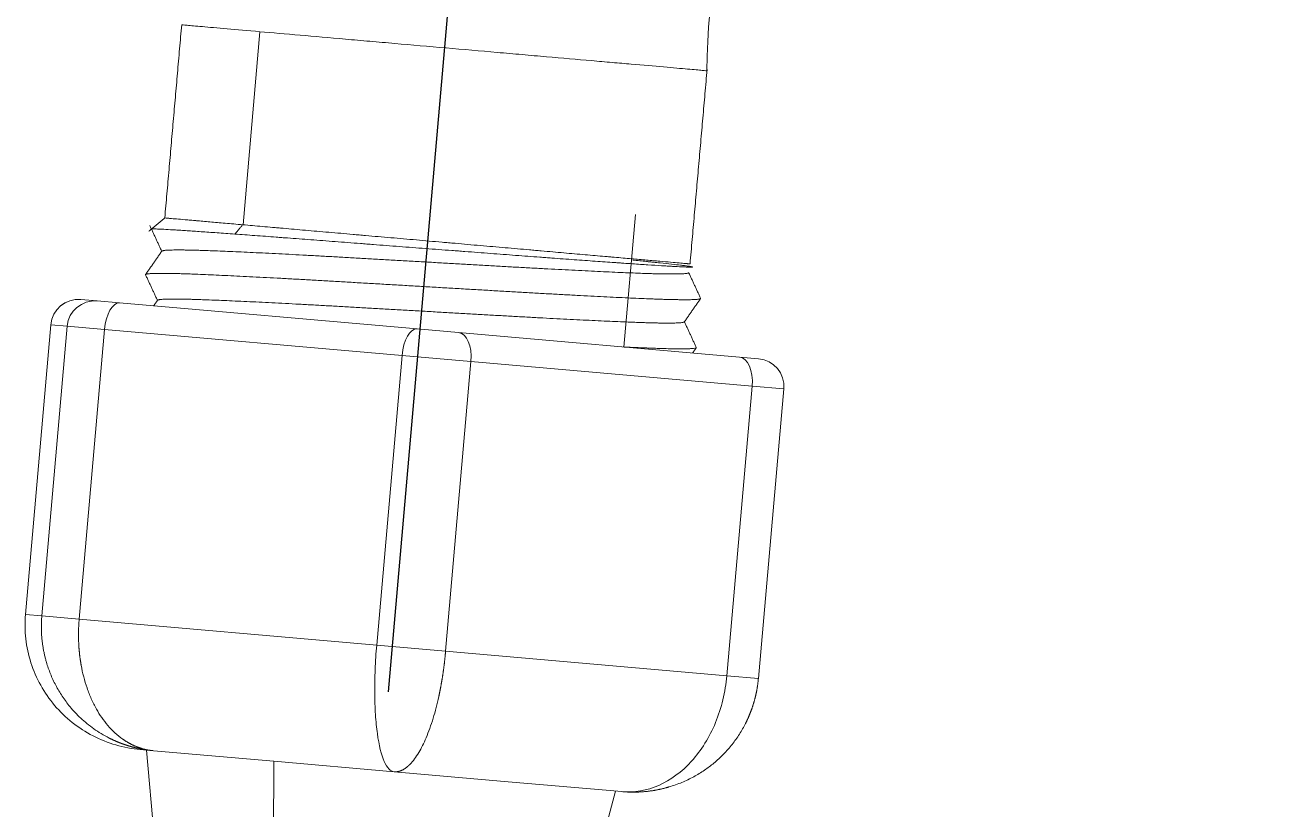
# Model space of a CAD drawing. Header units: millimetres. Extents: x 11618 to 13994, y -5897 to -2537.
# Drawn here: x 13108.26 to 13153.08, y -3555.87 to -3527.55 of the extents above; entities that cross this region are included whole.
import ezdxf

# ---------------------------------------------------------------- set-up
doc = ezdxf.new("R2010")
doc.units = ezdxf.units.MM
doc.linetypes.add('CENTERX2', pattern=[101.6, 63.5, -12.7, 12.7, -12.7])
doc.layers.add('CENTER', color=1, linetype='CENTERX2')

msp = doc.modelspace()

# ---------------------------------------------------------------- linework, layer by layer
at = {"linetype": 'Continuous', "lineweight": 13, "extrusion": (-1, -2.22045e-16, 0)}
for p, q in [((13116.751, -3527.798), (13116.141, -3534.771)), ((13109.204, -3538.38), (13108.289, -3548.84)), ((13108.878, -3548.892), (13109.793, -3538.432)), ((13109.201, -3538.38), (13109.204, -3538.38)), ((13109.793, -3538.432), (13109.204, -3538.38)), ((13111.142, -3538.55), (13109.793, -3538.432)), ((13111.142, -3538.55), (13110.226, -3549.01)), ((13121.883, -3539.49), (13111.142, -3538.55)), ((13120.968, -3549.95), (13121.883, -3539.49)), ((13121.883, -3539.49), (13124.371, -3539.707)), ((13124.371, -3539.707), (13123.456, -3550.167)), ((13134.524, -3540.596), (13124.371, -3539.707)), ((13133.609, -3551.056), (13134.524, -3540.596)), ((13135.666, -3540.695), (13134.524, -3540.596)), ((13108.289, -3548.84), (13108.878, -3548.892)), ((13110.226, -3549.01), (13108.878, -3548.892)), ((13110.226, -3549.01), (13120.968, -3549.95)), ((13120.968, -3549.95), (13123.456, -3550.167)), ((13123.456, -3550.167), (13133.609, -3551.056)), ((13133.609, -3551.056), (13134.751, -3551.155)), ((13117.234, -3557.229), (13117.255, -3554.142))]:
    msp.add_line(p, q, dxfattribs=at)
at = {"linetype": 'Continuous', "lineweight": 18, "extrusion": (-1, -2.22045e-16, 0)}
for p, q in [((13130.311, -3534.405), (13129.893, -3539.187)), ((13110.286, -3537.471), (13110.285, -3537.471)), ((13110.286, -3537.471), (13110.875, -3537.523)), ((13111.684, -3537.593), (13110.875, -3537.523)), ((13111.684, -3537.593), (13122.426, -3538.533)), ((13109.201, -3538.38), (13108.286, -3548.84)), ((13122.426, -3538.533), (13123.919, -3538.664)), ((13123.919, -3538.664), (13134.072, -3539.552)), ((13134.072, -3539.552), (13134.757, -3539.612)), ((13134.751, -3551.155), (13135.666, -3540.695)), ((13108.289, -3548.84), (13108.286, -3548.84)), ((13112.669, -3553.741), (13112.43, -3553.72)), ((13112.659, -3553.74), (13112.931, -3556.852)), ((13112.907, -3553.762), (13112.669, -3553.741)), ((13117.255, -3554.142), (13112.907, -3553.762)), ((13121.603, -3554.522), (13117.255, -3554.142)), ((13125.712, -3554.882), (13121.603, -3554.522)), ((13129.822, -3555.241), (13125.712, -3554.882)), ((13128.785, -3558.239), (13129.594, -3555.221))]:
    msp.add_line(p, q, dxfattribs=at)
at = {"linetype": 'Continuous', "lineweight": 18, "extrusion": (0, 0, -1)}
msp.add_arc((-13153.392, -3529.21), 20.5, 360, 90, dxfattribs=at)
at = {"linetype": 'Continuous', "lineweight": 18}
for centre, start, end in [((13110.197, -3538.467), 85, 175), ((13134.67, -3540.608), 355, 85)]:
    msp.add_arc(centre, 1, start, end, dxfattribs=at)
at = {"linetype": 'Continuous', "lineweight": 13}
for centre, major_axis, ratio, start_param, end_param in [((13110.199, -3538.467), (-0.087, -0.996), 0.998812, 3.141593, 4.712389), ((13110.788, -3538.519), (-0.087, -0.996), 0.998812, 3.141593, 4.712389), ((13111.597, -3538.59), (0.087, 0.996), 0.457207, 0, 1.570796), ((13122.339, -3539.529), (0.087, 0.996), 0.457207, 0, 1.570796), ((13123.831, -3539.66), (0.087, 0.996), 0.541605, 4.712389, 6.283185), ((13133.985, -3540.548), (0.087, 0.996), 0.541605, 4.712389, 6.283185)]:
    msp.add_ellipse(centre, major_axis=major_axis, ratio=ratio, start_param=start_param, end_param=end_param, dxfattribs=at)
at = {"linetype": 'Continuous', "lineweight": 18}
for points, degree in [([(13113.927, -3527.551), (13113.622, -3531.037), (13113.317, -3534.524)], 2), ([(13132.282, -3536.183), (13132.589, -3532.673), (13132.897, -3529.162)], 2), ([(13113.321, -3534.521), (13113.033, -3534.762), (13112.745, -3535.004)], 2), ([(13112.777, -3534.802), (13112.992, -3535.265), (13113.207, -3535.729)], 2), ([(13116.141, -3534.771), (13116.138, -3534.771), (13116.135, -3534.771), (13116.132, -3534.77)], 3), ([(13113.21, -3535.724), (13112.917, -3536.146), (13112.623, -3536.567)], 2), ([(13112.622, -3536.575), (13112.837, -3537.039), (13113.052, -3537.502)], 2), ([(13132.663, -3537.426), (13132.447, -3536.961), (13132.23, -3536.495)], 2), ([(13113.055, -3537.498), (13112.984, -3537.599), (13112.913, -3537.701)], 2), ([(13132.075, -3538.277), (13132.368, -3537.856), (13132.662, -3537.435)], 2), ([(13132.507, -3539.2), (13132.293, -3538.736), (13132.078, -3538.273)], 2), ([(13132.371, -3539.403), (13132.439, -3539.306), (13132.507, -3539.209)], 2)]:
    msp.add_open_spline(points, degree=degree, dxfattribs=at)
for points, knots in [([(13116.751, -3527.798), (13116.31, -3527.759), (13115.914, -3527.725), (13115.389, -3527.679), (13115.226, -3527.664), (13114.929, -3527.638), (13114.661, -3527.615), (13114.448, -3527.596), (13114.264, -3527.58), (13114.185, -3527.573), (13113.996, -3527.557), (13113.932, -3527.551), (13113.927, -3527.551), (13113.927, -3527.551), (13113.927, -3527.551)], [0, 0, 0, 0, 0.247938, 0.247938, 0.371906, 0.371906, 0.495875, 0.619844, 0.619844, 0.743813, 0.743813, 0.99175, 0.99175, 1, 1, 1, 1]), ([(13132.892, -3529.21), (13132.892, -3529.21), (13132.836, -3529.205), (13132.663, -3529.19), (13132.588, -3529.183), (13132.411, -3529.168), (13132.205, -3529.15), (13131.944, -3529.127), (13131.655, -3529.102), (13131.495, -3529.088), (13130.979, -3529.043), (13130.589, -3529.008), (13129.937, -3528.951), (13129.708, -3528.931), (13129.228, -3528.889), (13128.978, -3528.867), (13128.208, -3528.8), (13127.666, -3528.753), (13126.807, -3528.678), (13126.512, -3528.652), (13125.918, -3528.6), (13125.618, -3528.574), (13124.712, -3528.494), (13124.097, -3528.44), (13122.846, -3528.331), (13122.229, -3528.277), (13121.32, -3528.198), (13121.019, -3528.171), (13120.423, -3528.119), (13120.127, -3528.093), (13119.263, -3528.018), (13118.717, -3527.97), (13117.682, -3527.879), (13117.191, -3527.836), (13116.751, -3527.798)], [0, 0, 0, 0, 0.080915, 0.080915, 0.122691, 0.122691, 0.164468, 0.206245, 0.206245, 0.248021, 0.248021, 0.331574, 0.331574, 0.373351, 0.373351, 0.415128, 0.415128, 0.498681, 0.498681, 0.540457, 0.540457, 0.582234, 0.582234, 0.665787, 0.665787, 0.74934, 0.74934, 0.791117, 0.791117, 0.832894, 0.832894, 0.916447, 0.916447, 1, 1, 1, 1]), ([(13116.132, -3534.77), (13115.91, -3534.751), (13115.7, -3534.733), (13115.304, -3534.699), (13115.118, -3534.682), (13114.858, -3534.66), (13114.774, -3534.652), (13114.613, -3534.638), (13114.535, -3534.631), (13114.442, -3534.623), (13114.424, -3534.621), (13114.387, -3534.618), (13114.369, -3534.616), (13114.316, -3534.612), (13114.282, -3534.609), (13114.181, -3534.6), (13114.117, -3534.594), (13113.937, -3534.578), (13113.831, -3534.569), (13113.694, -3534.558), (13113.652, -3534.554), (13113.575, -3534.547), (13113.54, -3534.544), (13113.493, -3534.54), (13113.478, -3534.539), (13113.451, -3534.536), (13113.412, -3534.533), (13113.383, -3534.53), (13113.335, -3534.526), (13113.319, -3534.524), (13113.317, -3534.524), (13113.317, -3534.524), (13113.317, -3534.524)], [0, 0, 0, 0, 0.124226, 0.124226, 0.248451, 0.248451, 0.310564, 0.310564, 0.372677, 0.372677, 0.388205, 0.388205, 0.403733, 0.403733, 0.43479, 0.43479, 0.496903, 0.496903, 0.621128, 0.621128, 0.683241, 0.683241, 0.745354, 0.745354, 0.776411, 0.776411, 0.807467, 0.86958, 0.86958, 0.993805, 0.993805, 1, 1, 1, 1]), ([(13132.282, -3536.183), (13132.282, -3536.183), (13132.269, -3536.182), (13132.228, -3536.179), (13132.21, -3536.178), (13132.182, -3536.175), (13132.176, -3536.175), (13132.164, -3536.174), (13132.145, -3536.172), (13132.125, -3536.17), (13132.08, -3536.166), (13132.014, -3536.16), (13131.933, -3536.153), (13131.801, -3536.141), (13131.698, -3536.132), (13131.465, -3536.112), (13131.333, -3536.101), (13131.114, -3536.082), (13131.038, -3536.075), (13130.879, -3536.061), (13130.797, -3536.054), (13130.541, -3536.032), (13130.359, -3536.016), (13129.97, -3535.981), (13129.763, -3535.963), (13129.49, -3535.939), (13129.407, -3535.932), (13129.322, -3535.924), (13129.265, -3535.919), (13129.236, -3535.917), (13129.092, -3535.904), (13128.975, -3535.894), (13128.736, -3535.873), (13128.493, -3535.852), (13128.242, -3535.83), (13127.858, -3535.797), (13127.595, -3535.774), (13127.187, -3535.738), (13126.98, -3535.72), (13126.768, -3535.701), (13126.626, -3535.688), (13126.554, -3535.682), (13126.338, -3535.663), (13126.194, -3535.651), (13125.902, -3535.625), (13125.756, -3535.613), (13125.313, -3535.574), (13125.015, -3535.548), (13124.411, -3535.495), (13124.105, -3535.469), (13123.718, -3535.434), (13123.64, -3535.428), (13123.524, -3535.417), (13123.485, -3535.414), (13123.407, -3535.407), (13123.212, -3535.39), (13123.018, -3535.373), (13122.553, -3535.332), (13122.245, -3535.305), (13121.631, -3535.252), (13121.325, -3535.225), (13120.869, -3535.186), (13120.717, -3535.172), (13120.49, -3535.152), (13120.414, -3535.146), (13120.263, -3535.132), (13120.188, -3535.126), (13119.964, -3535.106), (13119.668, -3535.08), (13119.379, -3535.054), (13118.95, -3535.017), (13118.67, -3534.993), (13118.123, -3534.945), (13117.856, -3534.922), (13117.53, -3534.893), (13117.465, -3534.888), (13117.337, -3534.876), (13117.273, -3534.871), (13117.084, -3534.854), (13116.96, -3534.843), (13116.718, -3534.822), (13116.599, -3534.811), (13116.366, -3534.791), (13116.252, -3534.781), (13116.141, -3534.771)], [0, 0, 0, 0, 0.039344, 0.039344, 0.060228, 0.060228, 0.065449, 0.065449, 0.07067, 0.081112, 0.081112, 0.101996, 0.12288, 0.12288, 0.164647, 0.164647, 0.206415, 0.206415, 0.227299, 0.227299, 0.248183, 0.248183, 0.28995, 0.28995, 0.331718, 0.331718, 0.34216, 0.347381, 0.347381, 0.352602, 0.352602, 0.373486, 0.373486, 0.394369, 0.415253, 0.415253, 0.457021, 0.457021, 0.477905, 0.488347, 0.488347, 0.498788, 0.498788, 0.519672, 0.519672, 0.540556, 0.540556, 0.582324, 0.582324, 0.624091, 0.624091, 0.634533, 0.634533, 0.639754, 0.639754, 0.644975, 0.665859, 0.665859, 0.707627, 0.707627, 0.749394, 0.749394, 0.770278, 0.770278, 0.78072, 0.78072, 0.791162, 0.791162, 0.812046, 0.832929, 0.832929, 0.874697, 0.874697, 0.916465, 0.916465, 0.926907, 0.926907, 0.937349, 0.937349, 0.958232, 0.958232, 0.979116, 0.979116, 1, 1, 1, 1]), ([(13112.836, -3534.929), (13112.835, -3534.927), (13112.838, -3534.926), (13112.857, -3534.922), (13112.885, -3534.922), (13112.939, -3534.922), (13112.95, -3534.922), (13112.975, -3534.923), (13112.989, -3534.923), (13113.032, -3534.924), (13113.065, -3534.925), (13113.173, -3534.93), (13113.259, -3534.934), (13113.458, -3534.944), (13113.572, -3534.951), (13113.764, -3534.962), (13113.831, -3534.966), (13113.937, -3534.973), (13113.974, -3534.976), (13114.048, -3534.981), (13114.087, -3534.983), (13114.281, -3534.996), (13114.449, -3535.008), (13114.809, -3535.033), (13115, -3535.046), (13115.407, -3535.075), (13115.622, -3535.09), (13115.849, -3535.107)], [0, 0, 0, 0, 0.058024, 0.058024, 0.175771, 0.175771, 0.205208, 0.205208, 0.234645, 0.234645, 0.293518, 0.293518, 0.411265, 0.411265, 0.529012, 0.529012, 0.587886, 0.587886, 0.617322, 0.617322, 0.646759, 0.646759, 0.764506, 0.764506, 0.882253, 0.882253, 1, 1, 1, 1]), ([(13115.849, -3535.107), (13116.079, -3535.124), (13116.318, -3535.141), (13116.816, -3535.178), (13117.074, -3535.198), (13117.409, -3535.223), (13117.476, -3535.228), (13117.612, -3535.238), (13117.681, -3535.243), (13117.887, -3535.258), (13118.026, -3535.269), (13118.447, -3535.3), (13118.734, -3535.322), (13119.318, -3535.367), (13119.616, -3535.39), (13120.072, -3535.425), (13120.225, -3535.436), (13120.419, -3535.451), (13120.458, -3535.454), (13120.535, -3535.46), (13120.574, -3535.463), (13120.691, -3535.472), (13120.769, -3535.478), (13121.16, -3535.508), (13121.473, -3535.532), (13122.1, -3535.58), (13122.415, -3535.604), (13123.046, -3535.652), (13123.362, -3535.676), (13123.718, -3535.703), (13123.797, -3535.709), (13123.877, -3535.715), (13123.995, -3535.724), (13124.232, -3535.742), (13124.465, -3535.76), (13124.93, -3535.795), (13125.235, -3535.818), (13125.837, -3535.864), (13126.134, -3535.886), (13126.572, -3535.919), (13126.717, -3535.929), (13126.933, -3535.946), (13127.005, -3535.951), (13127.147, -3535.961), (13127.217, -3535.967), (13127.567, -3535.993), (13127.837, -3536.013), (13128.36, -3536.051), (13128.613, -3536.069), (13129.1, -3536.103), (13129.334, -3536.12), (13129.616, -3536.14), (13129.671, -3536.143), (13129.781, -3536.151), (13129.835, -3536.155), (13129.995, -3536.166), (13130.098, -3536.173), (13130.398, -3536.194), (13130.585, -3536.207), (13130.934, -3536.23), (13131.096, -3536.24), (13131.32, -3536.254), (13131.391, -3536.258), (13131.476, -3536.263), (13131.493, -3536.264), (13131.526, -3536.266), (13131.575, -3536.269), (13131.622, -3536.271), (13131.773, -3536.28), (13131.878, -3536.286), (13132.059, -3536.294), (13132.135, -3536.297), (13132.226, -3536.3), (13132.253, -3536.301), (13132.298, -3536.301), (13132.317, -3536.301), (13132.363, -3536.3), (13132.377, -3536.298), (13132.374, -3536.291), (13132.357, -3536.287), (13132.292, -3536.275), (13132.244, -3536.268), (13132.164, -3536.258), (13132.139, -3536.254), (13132.111, -3536.251), (13132.092, -3536.248), (13132.082, -3536.247), (13132.032, -3536.241), (13131.989, -3536.235), (13131.848, -3536.218), (13131.739, -3536.206), (13131.493, -3536.179), (13131.356, -3536.164), (13131.128, -3536.14), (13131.049, -3536.132), (13130.924, -3536.119), (13130.882, -3536.115), (13130.817, -3536.108), (13130.795, -3536.106), (13130.751, -3536.101), (13130.728, -3536.099), (13130.55, -3536.081), (13130.386, -3536.064), (13130.212, -3536.047)], [0, 0, 0, 0, 0.032401, 0.032401, 0.064801, 0.064801, 0.072902, 0.072902, 0.081002, 0.081002, 0.097202, 0.097202, 0.129603, 0.129603, 0.162004, 0.162004, 0.178204, 0.178204, 0.182254, 0.182254, 0.186304, 0.186304, 0.194404, 0.194404, 0.226805, 0.226805, 0.259206, 0.259206, 0.291607, 0.291607, 0.295657, 0.299707, 0.299707, 0.307807, 0.324007, 0.324007, 0.356408, 0.356408, 0.388809, 0.388809, 0.405009, 0.405009, 0.413109, 0.413109, 0.42121, 0.42121, 0.45361, 0.45361, 0.486011, 0.486011, 0.518412, 0.518412, 0.526512, 0.526512, 0.534612, 0.534612, 0.550812, 0.550812, 0.583213, 0.583213, 0.615614, 0.615614, 0.631814, 0.631814, 0.635864, 0.635864, 0.639914, 0.648015, 0.648015, 0.680415, 0.680415, 0.712816, 0.712816, 0.729016, 0.729016, 0.745217, 0.745217, 0.777618, 0.777618, 0.810018, 0.810018, 0.842419, 0.842419, 0.850519, 0.854569, 0.854569, 0.858619, 0.858619, 0.87482, 0.87482, 0.907221, 0.907221, 0.939621, 0.939621, 0.955822, 0.955822, 0.963922, 0.963922, 0.967972, 0.967972, 0.972022, 0.972022, 1, 1, 1, 1]), ([(13112.43, -3553.72), (13111.837, -3553.668), (13111.254, -3553.499), (13110.197, -3552.954), (13109.723, -3552.578), (13109.148, -3551.901), (13108.979, -3551.656), (13108.692, -3551.139), (13108.574, -3550.867), (13108.394, -3550.305), (13108.332, -3550.015), (13108.267, -3549.43), (13108.263, -3549.134), (13108.289, -3548.84)], [0, 0, 0, 0, 0.25, 0.25, 0.5, 0.5, 0.625, 0.625, 0.75, 0.75, 0.875, 0.875, 1, 1, 1, 1]), ([(13133.609, -3551.056), (13133.584, -3551.349), (13133.536, -3551.64), (13133.399, -3552.208), (13133.309, -3552.485), (13133.092, -3553.012), (13132.964, -3553.263), (13132.674, -3553.729), (13132.513, -3553.945), (13131.987, -3554.526), (13131.581, -3554.825), (13130.721, -3555.203), (13130.267, -3555.28), (13129.822, -3555.241)], [0, 0, 0, 0, 0.125, 0.125, 0.25, 0.25, 0.375, 0.375, 0.5, 0.5, 0.75, 0.75, 1, 1, 1, 1]), ([(13134.748, -3551.155), (13134.747, -3551.166), (13134.745, -3551.187), (13134.742, -3551.218), (13134.739, -3551.25), (13134.735, -3551.281), (13134.731, -3551.313), (13134.727, -3551.344), (13134.723, -3551.375), (13134.719, -3551.407), (13134.714, -3551.438), (13134.709, -3551.47), (13134.704, -3551.501), (13134.699, -3551.532), (13134.693, -3551.564), (13134.687, -3551.595), (13134.681, -3551.626), (13134.675, -3551.657), (13134.668, -3551.689), (13134.662, -3551.72), (13134.655, -3551.751), (13134.648, -3551.782), (13134.64, -3551.813), (13134.633, -3551.844), (13134.625, -3551.875), (13134.617, -3551.906), (13134.608, -3551.937), (13134.6, -3551.968), (13134.591, -3551.999), (13134.582, -3552.029), (13134.573, -3552.06), (13134.564, -3552.091), (13134.554, -3552.121), (13134.544, -3552.152), (13134.534, -3552.182), (13134.524, -3552.213), (13134.513, -3552.243), (13134.502, -3552.273), (13134.491, -3552.304), (13134.48, -3552.334), (13134.469, -3552.364), (13134.457, -3552.394), (13134.445, -3552.424), (13134.433, -3552.454), (13134.421, -3552.484), (13134.408, -3552.513), (13134.395, -3552.543), (13134.382, -3552.573), (13134.369, -3552.602), (13134.356, -3552.632), (13134.342, -3552.661), (13134.328, -3552.69), (13134.314, -3552.719), (13134.3, -3552.748), (13134.224, -3552.9), (13134.069, -3553.171), (13133.805, -3553.543), (13133.496, -3553.894), (13133.16, -3554.204), (13132.799, -3554.476), (13132.414, -3554.711), (13131.985, -3554.917), (13131.667, -3555.03), (13131.484, -3555.083), (13131.449, -3555.092), (13131.413, -3555.102), (13131.376, -3555.112), (13131.338, -3555.122), (13131.298, -3555.131), (13131.258, -3555.141), (13131.216, -3555.15), (13131.174, -3555.16), (13131.13, -3555.169), (13131.085, -3555.177), (13131.039, -3555.186), (13130.992, -3555.194), (13130.944, -3555.202), (13130.895, -3555.21), (13130.844, -3555.217), (13130.793, -3555.224), (13130.74, -3555.23), (13130.686, -3555.236), (13130.632, -3555.241), (13130.576, -3555.246), (13130.519, -3555.25), (13130.461, -3555.253), (13130.401, -3555.256), (13130.341, -3555.258), (13130.28, -3555.259), (13130.217, -3555.259), (13130.154, -3555.259), (13130.09, -3555.257), (13130.024, -3555.255), (13129.958, -3555.251), (13129.89, -3555.247), (13129.845, -3555.243), (13129.822, -3555.241)], [0, 0, 0, 0, 0.004404, 0.00881, 0.013218, 0.017628, 0.02204, 0.026454, 0.03087, 0.035289, 0.039709, 0.044132, 0.048557, 0.052984, 0.057413, 0.061845, 0.066278, 0.070714, 0.075153, 0.079593, 0.084036, 0.088481, 0.092928, 0.097378, 0.10183, 0.106285, 0.110741, 0.115201, 0.119662, 0.124126, 0.128592, 0.133061, 0.137533, 0.142006, 0.146483, 0.150961, 0.155443, 0.159926, 0.164413, 0.168902, 0.173393, 0.177887, 0.182384, 0.186883, 0.191385, 0.195889, 0.200396, 0.204906, 0.209419, 0.213934, 0.218452, 0.222972, 0.227496, 0.232022, 0.23655, 0.298699, 0.362458, 0.427857, 0.494924, 0.554949, 0.618545, 0.685727, 0.756503, 0.761506, 0.766657, 0.771957, 0.777405, 0.783002, 0.788747, 0.794641, 0.800683, 0.806874, 0.813213, 0.819701, 0.826337, 0.833121, 0.840054, 0.847136, 0.854366, 0.861745, 0.869272, 0.876948, 0.884772, 0.892744, 0.900865, 0.909135, 0.917553, 0.92612, 0.934835, 0.943699, 0.952711, 0.961872, 0.971181, 0.980639, 0.990245, 1, 1, 1, 1])]:
    msp.add_open_spline(points, degree=3, knots=knots, dxfattribs=at)
at = {"linetype": 'Continuous', "lineweight": 13}
msp.add_open_spline([(13116.132, -3534.77), (13115.849, -3535.107)], degree=1, dxfattribs=at)
at = {"linetype": 'Continuous', "lineweight": 18}
for points, weights, knots in [([(13113.209, -3535.733), (13113.208, -3535.731), (13113.209, -3535.729), (13113.216, -3535.64), (13115.033, -3535.71), (13116.849, -3535.779), (13119.784, -3535.947), (13122.719, -3536.114), (13125.654, -3536.282), (13128.589, -3536.449), (13130.406, -3536.519), (13132.223, -3536.588), (13132.231, -3536.5), (13132.232, -3536.498), (13132.231, -3536.495)], [0.997731649689, 0.998838248839, 1, 0.951056516295, 1, 0.951056516295, 1, 0.951056516295, 1, 0.951056516295, 1, 0.951056516295, 1, 0.998736910911, 0.997539015141], [0, 0, 0, 0.004701, 0.004701, 0.202738, 0.202738, 0.400776, 0.400776, 0.598814, 0.598814, 0.796852, 0.796852, 0.994889, 0.994889, 1, 1, 1]), ([(13112.622, -3536.576), (13112.621, -3536.573), (13112.621, -3536.571), (13112.629, -3536.482), (13114.543, -3536.56), (13116.457, -3536.639), (13119.55, -3536.82), (13122.642, -3537.001), (13125.734, -3537.182), (13128.827, -3537.363), (13130.741, -3537.442), (13132.602, -3537.518), (13132.662, -3537.435)], [0.997495664687, 0.998714044785, 1, 0.951056516295, 1, 0.951056516295, 1, 0.951056516295, 1, 0.951056516295, 1, 0.952353396574, 0.997474967629], [0, 0, 0, 0.005255, 0.005255, 0.205264, 0.205264, 0.405273, 0.405273, 0.605282, 0.605282, 0.805291, 0.805291, 1, 1, 1]), ([(13113.055, -3537.508), (13113.053, -3537.505), (13113.054, -3537.502), (13113.061, -3537.414), (13114.878, -3537.483), (13116.694, -3537.553), (13119.629, -3537.72), (13122.564, -3537.888), (13125.499, -3538.055), (13128.434, -3538.222), (13130.251, -3538.292), (13132.02, -3538.36), (13132.075, -3538.277)], [0.996953454809, 0.998426115729, 1, 0.951056516295, 1, 0.951056516295, 1, 0.951056516295, 1, 0.951056516295, 1, 0.952282767596, 0.997608943464], [0, 0, 0, 0.006422, 0.006422, 0.206139, 0.206139, 0.405855, 0.405855, 0.605571, 0.605571, 0.805287, 0.805287, 1, 1, 1]), ([(13129.861, -3539.183), (13130.249, -3539.201), (13130.586, -3539.215), (13132.446, -3539.291), (13132.507, -3539.209)], [0.985335139417, 0.991019916122, 1, 0.952374362003, 0.99743527686], [0, 0, 0, 0.158643, 0.158643, 1, 1, 1])]:
    msp.add_rational_spline(points, weights, degree=2, knots=knots, dxfattribs=at)
at = {"linetype": 'Continuous', "lineweight": 13}
for points, knots in [([(13112.907, -3553.762), (13112.896, -3553.761), (13112.874, -3553.759), (13112.84, -3553.755), (13112.807, -3553.752), (13112.775, -3553.748), (13112.742, -3553.744), (13112.71, -3553.74), (13112.679, -3553.736), (13112.647, -3553.731), (13112.616, -3553.726), (13112.585, -3553.721), (13112.554, -3553.716), (13112.524, -3553.711), (13112.494, -3553.706), (13112.464, -3553.7), (13112.435, -3553.694), (13112.405, -3553.688), (13112.377, -3553.682), (13112.348, -3553.676), (13112.32, -3553.67), (13112.292, -3553.663), (13112.264, -3553.657), (13112.236, -3553.65), (13112.209, -3553.643), (13112.182, -3553.636), (13112.156, -3553.629), (13112.129, -3553.622), (13112.103, -3553.615), (13112.078, -3553.607), (13112.052, -3553.6), (13112.027, -3553.593), (13112.002, -3553.585), (13111.978, -3553.577), (13111.953, -3553.57), (13111.929, -3553.562), (13111.905, -3553.554), (13111.882, -3553.546), (13111.859, -3553.538), (13111.836, -3553.53), (13111.813, -3553.522), (13111.791, -3553.514), (13111.769, -3553.506), (13111.747, -3553.498), (13111.726, -3553.49), (13111.705, -3553.482), (13111.684, -3553.474), (13111.663, -3553.465), (13111.643, -3553.457), (13111.623, -3553.449), (13111.603, -3553.441), (13111.583, -3553.433), (13111.564, -3553.424), (13111.545, -3553.416), (13111.526, -3553.408), (13111.508, -3553.4), (13111.49, -3553.392), (13111.472, -3553.384), (13111.454, -3553.376), (13111.437, -3553.368), (13111.42, -3553.359), (13111.403, -3553.351), (13111.386, -3553.344), (13111.37, -3553.336), (13111.354, -3553.328), (13111.338, -3553.32), (13111.322, -3553.312), (13111.214, -3553.258), (13111.02, -3553.15), (13110.754, -3552.976), (13110.508, -3552.789), (13110.283, -3552.592), (13110.079, -3552.388), (13109.851, -3552.129), (13109.61, -3551.804), (13109.374, -3551.406), (13109.183, -3550.994), (13109.078, -3550.69), (13109.025, -3550.506), (13109.008, -3550.442), (13108.992, -3550.379), (13108.977, -3550.315), (13108.963, -3550.251), (13108.949, -3550.186), (13108.937, -3550.122), (13108.925, -3550.057), (13108.915, -3549.993), (13108.905, -3549.928), (13108.896, -3549.863), (13108.889, -3549.798), (13108.882, -3549.734), (13108.876, -3549.669), (13108.871, -3549.604), (13108.867, -3549.539), (13108.864, -3549.474), (13108.862, -3549.409), (13108.86, -3549.344), (13108.86, -3549.279), (13108.861, -3549.214), (13108.862, -3549.15), (13108.865, -3549.085), (13108.868, -3549.021), (13108.872, -3548.956), (13108.876, -3548.913), (13108.878, -3548.892)], [0, 0, 0, 0, 0.004895, 0.009754, 0.014575, 0.019359, 0.024106, 0.028816, 0.033489, 0.038124, 0.042723, 0.047284, 0.051808, 0.056296, 0.060746, 0.065158, 0.069534, 0.073873, 0.078174, 0.082439, 0.086666, 0.090856, 0.095009, 0.099125, 0.103204, 0.107246, 0.11125, 0.115218, 0.119148, 0.123042, 0.126898, 0.130717, 0.134499, 0.138243, 0.141951, 0.145621, 0.149255, 0.152851, 0.15641, 0.159932, 0.163417, 0.166865, 0.170276, 0.17365, 0.176986, 0.180285, 0.183548, 0.186773, 0.189961, 0.193112, 0.196226, 0.199302, 0.202342, 0.205344, 0.20831, 0.211238, 0.214129, 0.216983, 0.2198, 0.22258, 0.225323, 0.228028, 0.230697, 0.233328, 0.235923, 0.23848, 0.241, 0.243483, 0.291074, 0.337066, 0.381462, 0.424265, 0.465479, 0.505108, 0.572167, 0.63756, 0.701316, 0.763466, 0.772694, 0.78191, 0.791115, 0.800309, 0.809492, 0.818665, 0.827826, 0.836977, 0.846117, 0.855246, 0.864366, 0.873475, 0.882574, 0.891663, 0.900743, 0.909812, 0.918872, 0.927923, 0.936964, 0.945996, 0.955018, 0.964032, 0.973037, 0.982033, 0.991021, 1, 1, 1, 1]), ([(13110.226, -3549.01), (13110.226, -3549.02), (13110.224, -3549.041), (13110.221, -3549.073), (13110.219, -3549.104), (13110.217, -3549.136), (13110.215, -3549.168), (13110.213, -3549.199), (13110.211, -3549.231), (13110.209, -3549.263), (13110.208, -3549.294), (13110.206, -3549.326), (13110.205, -3549.358), (13110.204, -3549.389), (13110.203, -3549.421), (13110.203, -3549.453), (13110.202, -3549.485), (13110.202, -3549.516), (13110.202, -3549.548), (13110.202, -3549.58), (13110.202, -3549.612), (13110.202, -3549.643), (13110.202, -3549.675), (13110.203, -3549.707), (13110.203, -3549.739), (13110.204, -3549.77), (13110.205, -3549.802), (13110.207, -3549.834), (13110.208, -3549.865), (13110.209, -3549.897), (13110.211, -3549.929), (13110.213, -3549.96), (13110.215, -3549.992), (13110.217, -3550.023), (13110.219, -3550.055), (13110.222, -3550.087), (13110.224, -3550.118), (13110.227, -3550.15), (13110.23, -3550.181), (13110.233, -3550.212), (13110.236, -3550.244), (13110.239, -3550.275), (13110.243, -3550.307), (13110.247, -3550.338), (13110.251, -3550.369), (13110.255, -3550.4), (13110.259, -3550.431), (13110.263, -3550.463), (13110.268, -3550.494), (13110.272, -3550.525), (13110.277, -3550.556), (13110.282, -3550.586), (13110.287, -3550.617), (13110.292, -3550.648), (13110.321, -3550.809), (13110.384, -3551.099), (13110.506, -3551.505), (13110.66, -3551.896), (13110.838, -3552.251), (13111.039, -3552.572), (13111.261, -3552.861), (13111.516, -3553.126), (13111.711, -3553.284), (13111.825, -3553.363), (13111.847, -3553.377), (13111.869, -3553.392), (13111.892, -3553.408), (13111.916, -3553.423), (13111.941, -3553.438), (13111.967, -3553.453), (13111.993, -3553.469), (13112.02, -3553.484), (13112.048, -3553.499), (13112.077, -3553.514), (13112.106, -3553.53), (13112.136, -3553.545), (13112.167, -3553.559), (13112.199, -3553.574), (13112.231, -3553.588), (13112.264, -3553.603), (13112.298, -3553.616), (13112.333, -3553.63), (13112.369, -3553.643), (13112.406, -3553.656), (13112.443, -3553.668), (13112.481, -3553.68), (13112.52, -3553.691), (13112.56, -3553.702), (13112.6, -3553.712), (13112.642, -3553.721), (13112.684, -3553.73), (13112.727, -3553.738), (13112.771, -3553.745), (13112.815, -3553.752), (13112.861, -3553.757), (13112.891, -3553.76), (13112.907, -3553.762)], [0, 0, 0, 0, 0.004404, 0.00881, 0.013218, 0.017628, 0.02204, 0.026454, 0.03087, 0.035289, 0.039709, 0.044132, 0.048557, 0.052984, 0.057413, 0.061845, 0.066278, 0.070714, 0.075153, 0.079593, 0.084036, 0.088481, 0.092928, 0.097378, 0.10183, 0.106285, 0.110741, 0.115201, 0.119662, 0.124126, 0.128592, 0.133061, 0.137533, 0.142006, 0.146483, 0.150961, 0.155443, 0.159926, 0.164413, 0.168902, 0.173393, 0.177887, 0.182384, 0.186883, 0.191385, 0.195889, 0.200396, 0.204906, 0.209419, 0.213934, 0.218452, 0.222972, 0.227496, 0.232022, 0.23655, 0.298699, 0.362458, 0.427857, 0.494924, 0.554949, 0.618545, 0.685727, 0.756503, 0.761506, 0.766657, 0.771957, 0.777405, 0.783002, 0.788747, 0.794641, 0.800683, 0.806874, 0.813213, 0.819701, 0.826337, 0.833121, 0.840054, 0.847136, 0.854366, 0.861745, 0.869272, 0.876948, 0.884772, 0.892744, 0.900865, 0.909135, 0.917553, 0.92612, 0.934835, 0.943699, 0.952711, 0.961872, 0.971181, 0.980639, 0.990245, 1, 1, 1, 1]), ([(13120.968, -3549.95), (13120.943, -3550.243), (13120.924, -3550.537), (13120.899, -3551.115), (13120.894, -3551.399), (13120.898, -3551.945), (13120.907, -3552.208), (13120.939, -3552.703), (13120.962, -3552.934), (13121.05, -3553.569), (13121.135, -3553.911), (13121.344, -3554.382), (13121.468, -3554.511), (13121.603, -3554.522)], [0, 0, 0, 0, 0.125, 0.125, 0.25, 0.25, 0.375, 0.375, 0.5, 0.5, 0.75, 0.75, 1, 1, 1, 1]), ([(13123.456, -3550.167), (13123.455, -3550.178), (13123.453, -3550.199), (13123.45, -3550.23), (13123.447, -3550.262), (13123.444, -3550.293), (13123.441, -3550.325), (13123.438, -3550.356), (13123.435, -3550.388), (13123.431, -3550.419), (13123.428, -3550.451), (13123.425, -3550.482), (13123.421, -3550.514), (13123.418, -3550.545), (13123.414, -3550.577), (13123.41, -3550.608), (13123.406, -3550.64), (13123.402, -3550.671), (13123.398, -3550.703), (13123.394, -3550.734), (13123.39, -3550.765), (13123.386, -3550.797), (13123.382, -3550.828), (13123.378, -3550.859), (13123.373, -3550.891), (13123.369, -3550.922), (13123.364, -3550.953), (13123.36, -3550.984), (13123.355, -3551.016), (13123.35, -3551.047), (13123.345, -3551.078), (13123.341, -3551.109), (13123.336, -3551.14), (13123.331, -3551.171), (13123.325, -3551.202), (13123.32, -3551.233), (13123.315, -3551.263), (13123.31, -3551.294), (13123.304, -3551.325), (13123.299, -3551.356), (13123.293, -3551.386), (13123.288, -3551.417), (13123.282, -3551.447), (13123.276, -3551.478), (13123.271, -3551.508), (13123.265, -3551.538), (13123.259, -3551.569), (13123.253, -3551.599), (13123.247, -3551.629), (13123.241, -3551.659), (13123.234, -3551.689), (13123.228, -3551.719), (13123.222, -3551.749), (13123.215, -3551.779), (13123.182, -3551.934), (13123.115, -3552.213), (13123.007, -3552.598), (13122.885, -3552.966), (13122.757, -3553.294), (13122.623, -3553.586), (13122.483, -3553.842), (13122.33, -3554.072), (13122.219, -3554.203), (13122.156, -3554.267), (13122.144, -3554.278), (13122.132, -3554.29), (13122.119, -3554.302), (13122.106, -3554.314), (13122.093, -3554.326), (13122.079, -3554.338), (13122.065, -3554.35), (13122.05, -3554.361), (13122.036, -3554.373), (13122.02, -3554.384), (13122.005, -3554.396), (13121.989, -3554.407), (13121.973, -3554.417), (13121.956, -3554.428), (13121.939, -3554.438), (13121.922, -3554.448), (13121.904, -3554.457), (13121.886, -3554.466), (13121.868, -3554.474), (13121.85, -3554.482), (13121.831, -3554.489), (13121.811, -3554.496), (13121.792, -3554.502), (13121.772, -3554.508), (13121.752, -3554.513), (13121.731, -3554.517), (13121.71, -3554.52), (13121.689, -3554.522), (13121.668, -3554.524), (13121.646, -3554.524), (13121.625, -3554.524), (13121.61, -3554.523), (13121.603, -3554.522)], [0, 0, 0, 0, 0.004404, 0.00881, 0.013218, 0.017628, 0.02204, 0.026454, 0.03087, 0.035289, 0.039709, 0.044132, 0.048557, 0.052984, 0.057413, 0.061845, 0.066278, 0.070714, 0.075153, 0.079593, 0.084036, 0.088481, 0.092928, 0.097378, 0.10183, 0.106285, 0.110741, 0.115201, 0.119662, 0.124126, 0.128592, 0.133061, 0.137533, 0.142006, 0.146483, 0.150961, 0.155443, 0.159926, 0.164413, 0.168902, 0.173393, 0.177887, 0.182384, 0.186883, 0.191385, 0.195889, 0.200396, 0.204906, 0.209419, 0.213934, 0.218452, 0.222972, 0.227496, 0.232022, 0.23655, 0.298699, 0.362458, 0.427857, 0.494924, 0.554949, 0.618545, 0.685727, 0.756503, 0.761506, 0.766657, 0.771957, 0.777405, 0.783002, 0.788747, 0.794641, 0.800683, 0.806874, 0.813213, 0.819701, 0.826337, 0.833121, 0.840054, 0.847136, 0.854366, 0.861745, 0.869272, 0.876948, 0.884772, 0.892744, 0.900865, 0.909135, 0.917553, 0.92612, 0.934835, 0.943699, 0.952711, 0.961872, 0.971181, 0.980639, 0.990245, 1, 1, 1, 1])]:
    msp.add_open_spline(points, degree=3, knots=knots, dxfattribs=at)
at = {"layer": 'CENTER', "ltscale": 0.5}
msp.add_line((13128.555, -3469.4), (13114.98, -3625.013), dxfattribs=at)

doc.saveas('drawing.dxf')
